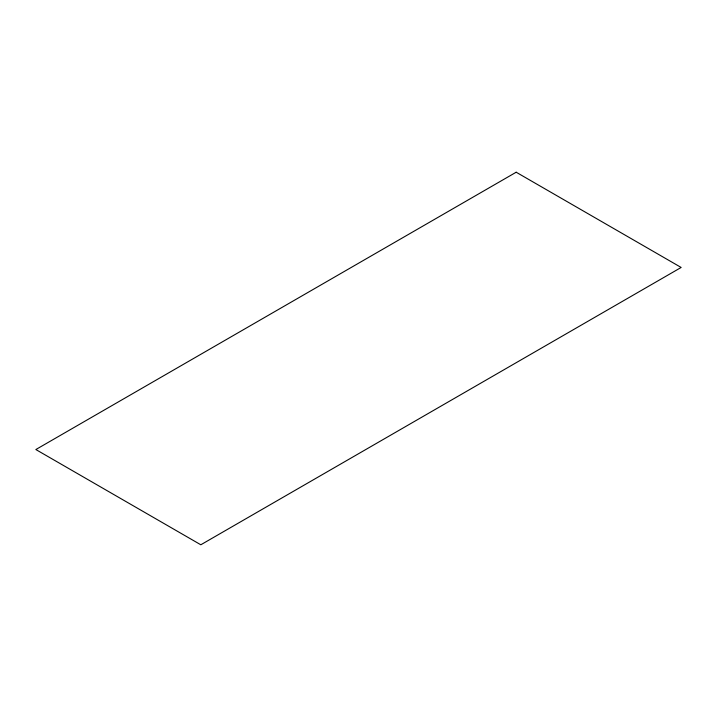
<?xml version="1.0" encoding="UTF-8"?>
<svg xmlns="http://www.w3.org/2000/svg" width="717" height="717" viewBox="0 0 717 717"><rect width="100%" height="100%" fill="white"/><g stroke="black" fill="none" stroke-linecap="round" stroke-linejoin="round"><path stroke-width="1.08" d="M516.186 172.223L35.85 449.541L200.814 544.777L681.15 267.459L516.186 172.223"/></g></svg>
